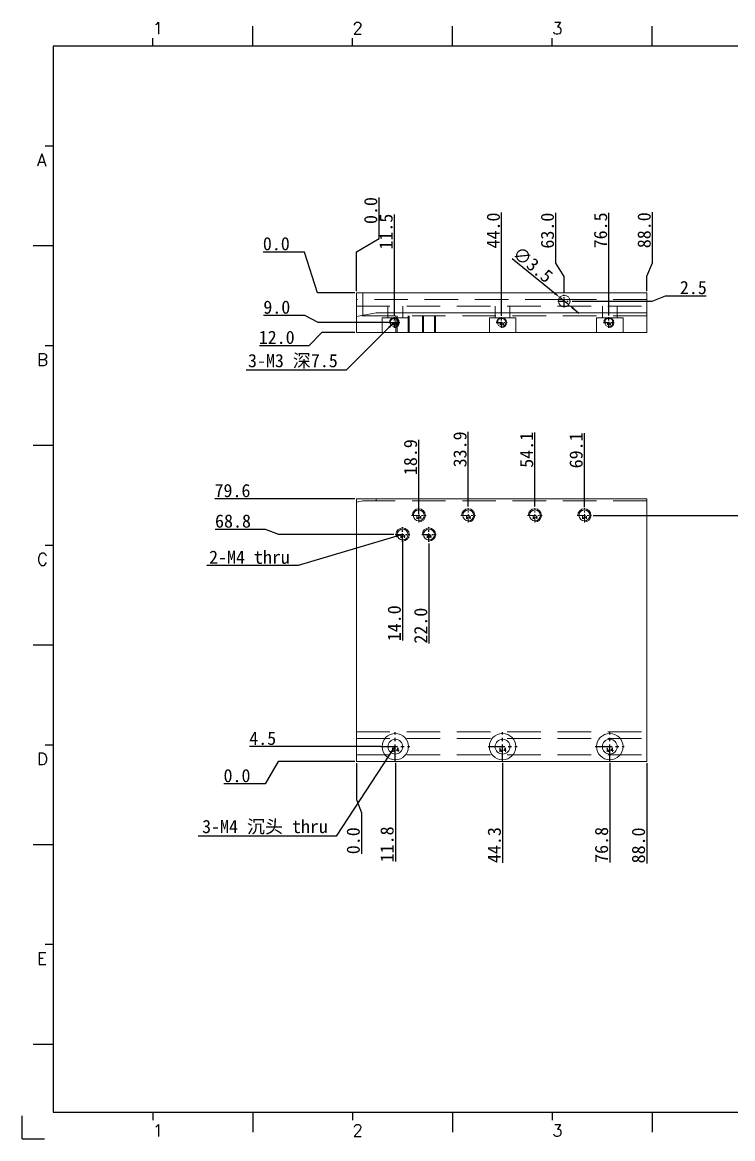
# Model space of a CAD drawing. Extents: x 83 to 30050, y -7164 to 695.
# Drawn here: x 12825.4 to 13040.6, y -1686 to -1347.6 of the extents above; entities that cross this region are included whole.
import ezdxf

# ---------------------------------------------------------------- set-up
doc = ezdxf.new("R2010")
doc.units = 0
doc.header["$LTSCALE"] = 8
doc.header["$MEASUREMENT"] = 0
doc.header["$PDSIZE"] = 5
doc.linetypes.add('CENTER', pattern=[2, 1.25, -0.25, 0.25, -0.25])
doc.linetypes.add('HIDDEN', pattern=[1.905, 1.27, -0.635])
doc.layers.get('0').update_dxf_attribs({"linetype": 'CONTINUOUS'})
doc.layers.get('Defpoints').update_dxf_attribs({"linetype": 'CONTINUOUS'})
doc.layers.add('41', color=3, linetype='CONTINUOUS')
doc.layers.add('dim', color=82, linetype='CONTINUOUS', lineweight=9)
doc.layers.add('screw', color=33, linetype='CONTINUOUS', lineweight=13)
doc.styles.add('SIMPLEX', font='SIMPLEX')
doc.styles.get("Standard").update_dxf_attribs({"font": '', "height": 4})
doc.styles.add('TXT', font='txt.shx', dxfattribs={"bigfont": 'gbcbig.shx'})
doc.styles.get('Standard').set_extended_font_data('SimSun')
doc.dimstyles.new('ISO-25', dxfattribs={"dimtxt": 6, "dimasz": 2.5, "dimexe": 1.25, "dimexo": 0.625, "dimtad": 1, "dimdec": 1, "dimzin": 1, "dimdsep": 46, "dimtxsty": 'Standard', "dimcen": 2.5, "dimadec": 0, "dimazin": 0, "dimtm": 1e-09, "dimtfac": 1, "dimtdec": 1, "dimtmove": 0, "dimatfit": 3, "dimfxl": 1, "dimtolj": 1, "dimtzin": 0, "dimarcsym": 0})

# ---------------------------------------------------------------- blocks, each defined once
blk = doc.blocks.new('A$C0BB32EA6')
at = {"layer": '41'}
for p, q in [((90.21, 427.84), (90.21, 435.66)), ((168.4, 427.84), (168.4, 435.66)), ((168.4, 427.84), (168.4, 435.66)), ((168.4, 427.84), (168.4, 435.66)), ((246.58, 427.84), (246.58, 435.66)), ((246.58, 427.84), (246.58, 435.66)), ((51.11, 427.84), (51.11, 430.97)), ((129.3, 427.84), (129.3, 430.97)), ((129.3, 427.84), (129.3, 430.97)), ((129.3, 427.84), (129.3, 430.97)), ((207.49, 427.84), (207.49, 430.97)), ((207.49, 427.84), (207.49, 430.97)), ((615.63, 427.84), (12.02, 427.84)), ((12.02, 427.84), (12.02, 10.32)), ((12.02, 388.75), (8.89, 388.75)), ((12.02, 349.66), (4.2, 349.66)), ((12.02, 310.56), (8.89, 310.56)), ((12.02, 271.47), (4.2, 271.47)), ((12.02, 232.37), (8.89, 232.37)), ((12.02, 193.28), (4.2, 193.28)), ((12.02, 154.18), (8.89, 154.18)), ((12.02, 115.09), (4.2, 115.09)), ((12.02, 76), (8.89, 76)), ((12.02, 36.9), (4.2, 36.9)), ((12.02, 10.32), (615.63, 10.32)), ((51.11, 10.32), (51.11, 7.19)), ((90.21, 10.32), (90.21, 2.5)), ((129.3, 10.32), (129.3, 7.19)), ((168.4, 10.32), (168.4, 2.5)), ((207.49, 10.32), (207.49, 7.19)), ((246.58, 10.32), (246.58, 2.5))]:
    blk.add_line(p, q, dxfattribs=at)
at = {"layer": '41', "linetype": 'Continuous'}
for q in [(0, 8.98), (8.64, 0)]:
    blk.add_line((0, 0), q, dxfattribs=at)
at = {"layer": '41', "style": 'SIMPLEX'}
for s, height, p in [('1', 4.69, (51.11, 432.54)), ('2', 4.69, (129.3, 432.54)), ('3', 4.69, (207.49, 432.54)), ('A', 4.75, (5.76, 380.93)), ('B', 4.75, (5.76, 302.74)), ('C', 4.75, (5.76, 224.55)), ('D', 4.75, (5.76, 146.37)), ('E', 4.75, (5.76, 68.18)), ('1', 4.69, (51.11, 0.87)), ('2', 4.69, (129.3, 0.87)), ('3', 4.69, (207.49, 0.87))]:
    blk.add_text(s, height=height, dxfattribs=at).set_placement(p)
at = {"layer": '41', "linetype": 'Continuous'}
for tag, p in [('材质', (457.07, 73.08)), ('代号', (522.6, 73.29)), ('表面处理', (452.44, 54.13)), ('审核', (523.65, 54.34)), ('名称', (585.81, 54.97)), ('数量', (457.5, 33.7)), ('设计', (523.23, 34.13)), ('件号', (586.65, 33.91)), ('比例', (457.5, 17.28)), ('版本', (587.08, 16.23))]:
    blk.add_attdef(tag, p, '', height=4, dxfattribs=at)
blk = doc.blocks.new('screw_m4_h')
at = {"layer": 'screw', "color": 1, "linetype": 'CENTER', "ltscale": 0.508}
for p, q in [((0, -4.4), (0, 4.4)), ((-4.4, 0), (4.4, 0))]:
    blk.add_line(p, q, dxfattribs=at)
at = {"layer": 'screw', "color": 33, "linetype": 'Continuous'}
for radius in [4, 2.25]:
    blk.add_circle((0, 0), radius, dxfattribs=at)
at = {"layer": 'screw', "color": 6, "linetype": 'Continuous', "style": 'TXT'}
blk.add_text('M4', height=1.2, dxfattribs=at).set_placement((-1.04, -1.6))
blk = doc.blocks.new('screw_m4_l')
at = {"layer": 'screw', "color": 1, "linetype": 'CENTER', "ltscale": 0.254}
for p, q in [((-2.2, 0), (2.2, 0)), ((0, -2.2), (0, 2.2))]:
    blk.add_line(p, q, dxfattribs=at)
at = {"layer": 'screw', "color": 33, "linetype": 'Continuous'}
blk.add_circle((0, 0), 1.65, dxfattribs=at)
at = {"layer": 'screw', "color": 92, "linetype": 'Continuous'}
blk.add_arc((0, 0), 2, 270, 180, dxfattribs=at)
at = {"layer": 'screw', "color": 6, "linetype": 'Continuous', "style": 'TXT'}
blk.add_text('M4', height=0.8, dxfattribs=at).set_placement((-0.68, -1))
blk = doc.blocks.new('screw_m3_l')
at = {"layer": 'screw', "color": 1, "linetype": 'CENTER', "ltscale": 0.1905}
for p, q in [((-1.65, 0), (1.65, 0)), ((0, -1.65), (0, 1.65))]:
    blk.add_line(p, q, dxfattribs=at)
at = {"layer": 'screw', "color": 33, "linetype": 'Continuous'}
blk.add_circle((0, 0), 1.25, dxfattribs=at)
at = {"layer": 'screw', "color": 92, "linetype": 'Continuous'}
blk.add_arc((0, 0), 1.5, 270, 180, dxfattribs=at)
at = {"layer": 'screw', "color": 6, "linetype": 'Continuous', "style": 'TXT'}
blk.add_text('M3', height=0.6, dxfattribs=at).set_placement((-0.51, -0.75))
blk = doc.blocks.new('*D436')
at = {"layer": 'Defpoints', "color": 0}
for p in [(12988.25, -1430.95), (12990.96, -1433.16)]:
    blk.add_point(p, dxfattribs=at)
at = {"layer": 'dim', "color": 0, "lineweight": -2}
for p, q in [((12973.86, -1419.15), (12986.71, -1429.68)), ((12990.96, -1433.16), (12988.25, -1430.95)), ((12992.51, -1434.43), (12994.05, -1435.7))]:
    blk.add_line(p, q, dxfattribs=at)
at = {"layer": 'dim', "color": 0}
for points in [[(12986.92, -1429.42), (12986.49, -1429.94), (12988.25, -1430.95)], [(12992.72, -1434.17), (12992.29, -1434.69), (12990.96, -1433.16)]]:
    blk.add_solid(points, dxfattribs=at)
at = {"layer": 'dim', "color": 0, "insert": (12980.07, -1421.01), "char_height": 4, "attachment_point": 5, "rotation": 320.6614}
blk.add_mtext('\\A1;∅3.5', dxfattribs=at)
blk = doc.blocks.new('*D437')
at = {"layer": 'Defpoints', "color": 0}
for p in [(12906.83, -1417.18), (12926.61, -1429.55), (12926.61, -1429.55)]:
    blk.add_point(p, dxfattribs=at)
at = {"layer": 'dim', "color": 0, "lineweight": -2}
for p, q in [((12910.83, -1417.18), (12898.35, -1417.18)), ((12914.83, -1429.55), (12910.83, -1417.18)), ((12926.11, -1429.55), (12914.83, -1429.55))]:
    blk.add_line(p, q, dxfattribs=at)
at = {"layer": 'dim', "color": 0, "insert": (12902.34, -1414.68), "char_height": 4, "attachment_point": 5}
blk.add_mtext('\\A1;0.0', dxfattribs=at)
blk = doc.blocks.new('*D438')
at = {"layer": 'Defpoints', "color": 0}
for p in [(12926.61, -1429.55), (13024.27, -1430.48), (12991.53, -1432.05)]:
    blk.add_point(p, dxfattribs=at)
at = {"layer": 'dim', "color": 0, "lineweight": -2}
for p, q in [((13016.27, -1432.05), (13020.27, -1430.48)), ((13020.27, -1430.48), (13032.66, -1430.48)), ((12992.03, -1432.05), (13016.27, -1432.05))]:
    blk.add_line(p, q, dxfattribs=at)
at = {"layer": 'dim', "color": 0, "insert": (13028.72, -1427.98), "char_height": 4, "attachment_point": 5}
blk.add_mtext('\\A1;2.5', dxfattribs=at)
blk = doc.blocks.new('*D439')
at = {"layer": 'Defpoints', "color": 0}
for p in [(12926.61, -1429.55), (12906.99, -1436.42), (12936.86, -1438.55)]:
    blk.add_point(p, dxfattribs=at)
at = {"layer": 'dim', "color": 0, "lineweight": -2}
for p, q in [((12910.99, -1436.42), (12898.49, -1436.42)), ((12914.99, -1438.55), (12910.99, -1436.42)), ((12936.36, -1438.55), (12914.99, -1438.55))]:
    blk.add_line(p, q, dxfattribs=at)
at = {"layer": 'dim', "color": 0, "insert": (12902.49, -1433.92), "char_height": 4, "attachment_point": 5}
blk.add_mtext('\\A1;9.0', dxfattribs=at)
blk = doc.blocks.new('*D440')
at = {"layer": 'Defpoints', "color": 0}
for p in [(12926.61, -1429.55), (12926.61, -1441.55), (12908.18, -1445.58)]:
    blk.add_point(p, dxfattribs=at)
at = {"layer": 'dim', "color": 0, "lineweight": -2}
for p, q in [((12916.18, -1441.55), (12912.18, -1445.58)), ((12926.11, -1441.55), (12916.18, -1441.55)), ((12912.18, -1445.58), (12897.23, -1445.58))]:
    blk.add_line(p, q, dxfattribs=at)
at = {"layer": 'dim', "color": 0, "insert": (12902.45, -1443.08), "char_height": 4, "attachment_point": 5}
blk.add_mtext('\\A1;12.0', dxfattribs=at)
blk = doc.blocks.new('*D441')
at = {"layer": 'Defpoints', "color": 0}
for p in [(12933.46, -1409.1), (12926.61, -1429.55), (12926.61, -1429.55)]:
    blk.add_point(p, dxfattribs=at)
at = {"layer": 'dim', "color": 0, "lineweight": -2}
for p, q in [((12933.46, -1413.1), (12933.46, -1400.63)), ((12926.61, -1417.1), (12933.46, -1413.1)), ((12926.61, -1429.06), (12926.61, -1417.1))]:
    blk.add_line(p, q, dxfattribs=at)
at = {"layer": 'dim', "color": 0, "insert": (12930.96, -1404.61), "char_height": 4, "attachment_point": 5, "rotation": 90}
blk.add_mtext('\\A1;0.0', dxfattribs=at)
blk = doc.blocks.new('*D442')
at = {"layer": 'Defpoints', "color": 0}
for p in [(12938.11, -1416.7), (12926.61, -1429.55), (12938.11, -1437.15)]:
    blk.add_point(p, dxfattribs=at)
at = {"layer": 'dim', "color": 0, "lineweight": -2}
blk.add_line((12938.11, -1436.66), (12938.11, -1405.83), dxfattribs=at)
at = {"layer": 'dim', "color": 0, "insert": (12935.61, -1411.01), "char_height": 4, "attachment_point": 5, "rotation": 90}
blk.add_mtext('\\A1;11.5', dxfattribs=at)
blk = doc.blocks.new('*D443')
at = {"layer": 'Defpoints', "color": 0}
for p in [(12970.61, -1416.6), (12926.61, -1429.55), (12970.61, -1437.05)]:
    blk.add_point(p, dxfattribs=at)
at = {"layer": 'dim', "color": 0, "lineweight": -2}
blk.add_line((12970.61, -1436.56), (12970.61, -1405.21), dxfattribs=at)
at = {"layer": 'dim', "color": 0, "insert": (12968.11, -1410.66), "char_height": 4, "attachment_point": 5, "rotation": 90}
blk.add_mtext('\\A1;44.0', dxfattribs=at)
blk = doc.blocks.new('*D444')
at = {"layer": 'Defpoints', "color": 0}
for p in [(13003.11, -1416.45), (12926.61, -1429.55), (13003.11, -1436.9)]:
    blk.add_point(p, dxfattribs=at)
at = {"layer": 'dim', "color": 0, "lineweight": -2}
blk.add_line((13003.11, -1436.41), (13003.11, -1405.29), dxfattribs=at)
at = {"layer": 'dim', "color": 0, "insert": (13000.61, -1410.62), "char_height": 4, "attachment_point": 5, "rotation": 90}
blk.add_mtext('\\A1;76.5', dxfattribs=at)
blk = doc.blocks.new('*D445')
at = {"layer": 'Defpoints', "color": 0}
for p in [(13016.33, -1416.5), (12926.61, -1429.55), (13014.61, -1429.55)]:
    blk.add_point(p, dxfattribs=at)
at = {"layer": 'dim', "color": 0, "lineweight": -2}
for p, q in [((13016.33, -1420.5), (13016.33, -1405.15)), ((13014.61, -1424.5), (13016.33, -1420.5)), ((13014.61, -1429.06), (13014.61, -1424.5))]:
    blk.add_line(p, q, dxfattribs=at)
at = {"layer": 'dim', "color": 0, "insert": (13013.83, -1410.58), "char_height": 4, "attachment_point": 5, "rotation": 90}
blk.add_mtext('\\A1;88.0', dxfattribs=at)
blk = doc.blocks.new('*D446')
at = {"layer": 'Defpoints', "color": 0}
for p in [(12987.01, -1416.61), (12926.61, -1429.55), (12989.61, -1430.13)]:
    blk.add_point(p, dxfattribs=at)
at = {"layer": 'dim', "color": 0, "lineweight": -2}
for p, q in [((12987.01, -1420.61), (12987.01, -1405.29)), ((12989.61, -1424.61), (12987.01, -1420.61)), ((12989.61, -1429.63), (12989.61, -1424.61))]:
    blk.add_line(p, q, dxfattribs=at)
at = {"layer": 'dim', "color": 0, "insert": (12984.51, -1410.7), "char_height": 4, "attachment_point": 5, "rotation": 90}
blk.add_mtext('\\A1;63.0', dxfattribs=at)
blk = doc.blocks.new('*D447')
at = {"layer": 'Defpoints', "color": 0}
for p in [(12926.61, -1571.62), (12926.61, -1571.62), (12894.91, -1578.42)]:
    blk.add_point(p, dxfattribs=at)
at = {"layer": 'dim', "color": 0, "lineweight": -2}
for p, q in [((12902.91, -1571.62), (12898.91, -1578.42)), ((12926.11, -1571.62), (12902.91, -1571.62)), ((12898.91, -1578.42), (12886.44, -1578.42))]:
    blk.add_line(p, q, dxfattribs=at)
at = {"layer": 'dim', "color": 0, "insert": (12890.42, -1575.92), "char_height": 4, "attachment_point": 5}
blk.add_mtext('\\A1;0.0', dxfattribs=at)
blk = doc.blocks.new('*D448')
at = {"layer": 'Defpoints', "color": 0}
for p in [(12902.71, -1567.12), (12934.41, -1567.12), (12926.61, -1571.62)]:
    blk.add_point(p, dxfattribs=at)
at = {"layer": 'dim', "color": 0, "lineweight": -2}
blk.add_line((12933.91, -1567.12), (12894.24, -1567.12), dxfattribs=at)
at = {"layer": 'dim', "color": 0, "insert": (12898.22, -1564.62), "char_height": 4, "attachment_point": 5}
blk.add_mtext('\\A1;4.5', dxfattribs=at)
blk = doc.blocks.new('*D449')
at = {"layer": 'Defpoints', "color": 0}
for p in [(12894.91, -1492.02), (12926.61, -1492.02), (12926.61, -1571.62)]:
    blk.add_point(p, dxfattribs=at)
at = {"layer": 'dim', "color": 0, "lineweight": -2}
blk.add_line((12926.11, -1492.02), (12883.68, -1492.02), dxfattribs=at)
at = {"layer": 'dim', "color": 0, "insert": (12889.05, -1489.52), "char_height": 4, "attachment_point": 5}
blk.add_mtext('\\A1;79.6', dxfattribs=at)
blk = doc.blocks.new('*D450')
at = {"layer": 'Defpoints', "color": 0}
for p in [(12926.61, -1571.62), (12926.61, -1571.62), (12928.16, -1591.15)]:
    blk.add_point(p, dxfattribs=at)
at = {"layer": 'dim', "color": 0, "lineweight": -2}
for p, q in [((12926.61, -1572.12), (12926.61, -1583.15)), ((12926.61, -1583.15), (12928.16, -1587.15)), ((12928.16, -1587.15), (12928.16, -1599.63))]:
    blk.add_line(p, q, dxfattribs=at)
at = {"layer": 'dim', "color": 0, "insert": (12925.66, -1595.64), "char_height": 4, "attachment_point": 5, "rotation": 90}
blk.add_mtext('\\A1;0.0', dxfattribs=at)
blk = doc.blocks.new('*D451')
at = {"layer": 'Defpoints', "color": 0}
for p in [(12926.61, -1571.62), (12938.41, -1571.52), (12938.41, -1591.05)]:
    blk.add_point(p, dxfattribs=at)
at = {"layer": 'dim', "color": 0, "lineweight": -2}
blk.add_line((12938.41, -1572.02), (12938.41, -1601.95), dxfattribs=at)
at = {"layer": 'dim', "color": 0, "insert": (12935.91, -1596.75), "char_height": 4, "attachment_point": 5, "rotation": 90}
blk.add_mtext('\\A1;11.8', dxfattribs=at)
blk = doc.blocks.new('*D452')
at = {"layer": 'Defpoints', "color": 0}
for p in [(12926.61, -1571.62), (12970.91, -1571.52), (12970.91, -1591.05)]:
    blk.add_point(p, dxfattribs=at)
at = {"layer": 'dim', "color": 0, "lineweight": -2}
blk.add_line((12970.91, -1572.02), (12970.91, -1602.37), dxfattribs=at)
at = {"layer": 'dim', "color": 0, "insert": (12968.41, -1596.96), "char_height": 4, "attachment_point": 5, "rotation": 90}
blk.add_mtext('\\A1;44.3', dxfattribs=at)
blk = doc.blocks.new('*D453')
at = {"layer": 'Defpoints', "color": 0}
for p in [(12926.61, -1571.62), (13003.41, -1571.52), (13003.41, -1591.05)]:
    blk.add_point(p, dxfattribs=at)
at = {"layer": 'dim', "color": 0, "lineweight": -2}
blk.add_line((13003.41, -1572.02), (13003.41, -1602.24), dxfattribs=at)
at = {"layer": 'dim', "color": 0, "insert": (13000.91, -1596.9), "char_height": 4, "attachment_point": 5, "rotation": 90}
blk.add_mtext('\\A1;76.8', dxfattribs=at)
blk = doc.blocks.new('*D454')
at = {"layer": 'Defpoints', "color": 0}
for p in [(12926.61, -1571.62), (13014.61, -1571.62), (13014.61, -1591.15)]:
    blk.add_point(p, dxfattribs=at)
at = {"layer": 'dim', "color": 0, "lineweight": -2}
blk.add_line((13014.61, -1572.12), (13014.61, -1602.5), dxfattribs=at)
at = {"layer": 'dim', "color": 0, "insert": (13012.11, -1597.07), "char_height": 4, "attachment_point": 5, "rotation": 90}
blk.add_mtext('\\A1;88.0', dxfattribs=at)
blk = doc.blocks.new('*D455')
at = {"layer": 'Defpoints', "color": 0}
for p in [(12940.61, -1504.47), (12940.61, -1524), (12926.61, -1571.62)]:
    blk.add_point(p, dxfattribs=at)
at = {"layer": 'dim', "color": 0, "lineweight": -2}
blk.add_line((12940.61, -1504.97), (12940.61, -1534.95), dxfattribs=at)
at = {"layer": 'dim', "color": 0, "insert": (12938.11, -1529.72), "char_height": 4, "attachment_point": 5, "rotation": 90}
blk.add_mtext('\\A1;14.0', dxfattribs=at)
blk = doc.blocks.new('*D456')
at = {"layer": 'Defpoints', "color": 0}
for p in [(12948.61, -1505.02), (12948.61, -1524.55), (12926.61, -1571.62)]:
    blk.add_point(p, dxfattribs=at)
at = {"layer": 'dim', "color": 0, "lineweight": -2}
blk.add_line((12948.61, -1505.52), (12948.61, -1535.85), dxfattribs=at)
at = {"layer": 'dim', "color": 0, "insert": (12946.11, -1530.45), "char_height": 4, "attachment_point": 5, "rotation": 90}
blk.add_mtext('\\A1;22.0', dxfattribs=at)
blk = doc.blocks.new('*D457')
at = {"layer": 'Defpoints', "color": 0}
for p in [(12895.1, -1501.26), (12938.41, -1502.82), (12926.61, -1571.62)]:
    blk.add_point(p, dxfattribs=at)
at = {"layer": 'dim', "color": 0, "lineweight": -2}
for p, q in [((12899.1, -1501.26), (12883.82, -1501.26)), ((12903.1, -1502.82), (12899.1, -1501.26)), ((12937.91, -1502.82), (12903.1, -1502.82))]:
    blk.add_line(p, q, dxfattribs=at)
at = {"layer": 'dim', "color": 0, "insert": (12889.21, -1498.76), "char_height": 4, "attachment_point": 5}
blk.add_mtext('\\A1;68.8', dxfattribs=at)
blk = doc.blocks.new('*D856')
at = {"layer": 'Defpoints', "color": 0}
for p in [(12945.51, -1485.08), (12926.61, -1492.02), (12945.51, -1497.02)]:
    blk.add_point(p, dxfattribs=at)
at = {"layer": 'dim', "color": 0, "lineweight": -2}
blk.add_line((12945.51, -1496.52), (12945.51, -1474.16), dxfattribs=at)
at = {"layer": 'dim', "color": 0, "insert": (12943.01, -1479.37), "char_height": 4, "attachment_point": 5, "rotation": 90}
blk.add_mtext('\\A1;18.9', dxfattribs=at)
blk = doc.blocks.new('*D857')
at = {"layer": 'Defpoints', "color": 0}
for p in [(12960.51, -1482.88), (12926.61, -1492.02), (12960.51, -1494.82)]:
    blk.add_point(p, dxfattribs=at)
at = {"layer": 'dim', "color": 0, "lineweight": -2}
blk.add_line((12960.51, -1494.32), (12960.51, -1471.65), dxfattribs=at)
at = {"layer": 'dim', "color": 0, "insert": (12958.01, -1477.01), "char_height": 4, "attachment_point": 5, "rotation": 90}
blk.add_mtext('\\A1;33.9', dxfattribs=at)
blk = doc.blocks.new('*D858')
at = {"layer": 'Defpoints', "color": 0}
for p in [(12980.71, -1482.88), (12926.61, -1492.02), (12980.71, -1494.82)]:
    blk.add_point(p, dxfattribs=at)
at = {"layer": 'dim', "color": 0, "lineweight": -2}
blk.add_line((12980.71, -1494.32), (12980.71, -1471.91), dxfattribs=at)
at = {"layer": 'dim', "color": 0, "insert": (12978.21, -1477.15), "char_height": 4, "attachment_point": 5, "rotation": 90}
blk.add_mtext('\\A1;54.1', dxfattribs=at)
blk = doc.blocks.new('*D859')
at = {"layer": 'Defpoints', "color": 0}
for p in [(12995.71, -1483.08), (12926.61, -1492.02), (12995.71, -1495.02)]:
    blk.add_point(p, dxfattribs=at)
at = {"layer": 'dim', "color": 0, "lineweight": -2}
blk.add_line((12995.71, -1494.52), (12995.71, -1472.05), dxfattribs=at)
at = {"layer": 'dim', "color": 0, "insert": (12993.21, -1477.31), "char_height": 4, "attachment_point": 5, "rotation": 90}
blk.add_mtext('\\A1;69.1', dxfattribs=at)
blk = doc.blocks.new('*D860')
at = {"layer": 'Defpoints', "color": 0}
for p in [(12997.91, -1497.02), (13044.66, -1497.02), (13014.61, -1571.62)]:
    blk.add_point(p, dxfattribs=at)
at = {"layer": 'dim', "color": 0, "lineweight": -2}
blk.add_line((12998.41, -1497.02), (13055.89, -1497.02), dxfattribs=at)
at = {"layer": 'dim', "color": 0, "insert": (13050.53, -1494.52), "char_height": 4, "attachment_point": 5}
blk.add_mtext('\\A1;74.6', dxfattribs=at)

msp = doc.modelspace()

# ---------------------------------------------------------------- linework, layer by layer
at = {"color": 7, "linetype": 'Continuous', "lineweight": 15}
for p, q in [((12926.606, -1429.555), (12928.606, -1429.555)), ((12926.606, -1436.713), (12926.606, -1429.555)), ((12928.606, -1429.555), (12928.606, -1436.36)), ((13014.606, -1429.555), (12928.606, -1429.555)), ((13014.606, -1435.655), (13014.606, -1429.555)), ((12991.283, -1431.555), (12987.929, -1431.555)), ((12932.606, -1435.655), (12926.606, -1436.713)), ((12926.606, -1436.713), (12926.606, -1441.555)), ((13014.606, -1435.655), (12932.606, -1435.655)), ((13014.606, -1441.555), (13014.606, -1435.655)), ((12926.606, -1441.555), (13014.606, -1441.555)), ((12926.606, -1492.018), (13014.606, -1492.018)), ((12926.606, -1492.018), (12926.606, -1571.618)), ((13014.606, -1571.618), (13014.606, -1492.018)), ((12926.606, -1571.618), (13014.606, -1571.618))]:
    msp.add_line(p, q, dxfattribs=at)
at = {"color": 1, "linetype": 'CENTER', "ltscale": 0.22225}
for p, q in [((12989.606, -1433.98), (12989.606, -1430.13)), ((12987.681, -1432.055), (12991.531, -1432.055))]:
    msp.add_line(p, q, dxfattribs=at)
at = {"color": 7, "linetype": 'HIDDEN', "lineweight": 0}
for p, q in [((12987.929, -1431.555), (12926.606, -1431.555)), ((12926.606, -1433.555), (13014.606, -1433.555)), ((12936.156, -1433.555), (12936.156, -1437.155)), ((12940.656, -1437.155), (12940.656, -1433.555)), ((12968.656, -1433.555), (12968.656, -1437.155)), ((12973.156, -1437.155), (12973.156, -1433.555)), ((13014.606, -1431.555), (12991.283, -1431.555)), ((13001.156, -1433.555), (13001.156, -1437.155)), ((13005.656, -1437.155), (13005.656, -1433.555)), ((13014.606, -1436.555), (12926.606, -1436.555)), ((12942.406, -1437.155), (12934.406, -1437.155)), ((12934.406, -1437.155), (12934.406, -1441.555)), ((12938.956, -1436.555), (12938.956, -1441.555)), ((12942.256, -1441.555), (12942.256, -1436.555)), ((12942.406, -1441.555), (12942.406, -1437.155)), ((12946.956, -1436.555), (12946.956, -1441.555)), ((12950.256, -1441.555), (12950.256, -1436.555)), ((12974.906, -1437.155), (12966.906, -1437.155)), ((12966.906, -1437.155), (12966.906, -1441.555)), ((12974.906, -1441.555), (12974.906, -1437.155)), ((13007.406, -1437.155), (12999.406, -1437.155)), ((12999.406, -1437.155), (12999.406, -1441.555)), ((13007.406, -1441.555), (13007.406, -1437.155)), ((12932.606, -1492.618), (12932.606, -1492.018)), ((12928.606, -1492.618), (12926.606, -1492.97)), ((12928.606, -1492.618), (12932.606, -1492.618)), ((13014.606, -1492.618), (12932.606, -1492.618)), ((12926.606, -1562.618), (13014.606, -1562.618)), ((12926.606, -1564.618), (13014.606, -1564.618)), ((12926.606, -1569.618), (13014.606, -1569.618))]:
    msp.add_line(p, q, dxfattribs=at)
at = {"color": 1, "linetype": 'CENTER', "ltscale": 0.1905}
for p, q in [((12938.106, -1440.205), (12938.106, -1436.905)), ((12970.606, -1440.205), (12970.606, -1436.905)), ((13003.106, -1440.205), (13003.106, -1436.905)), ((12936.456, -1438.555), (12939.756, -1438.555)), ((12968.956, -1438.555), (12972.256, -1438.555)), ((13001.456, -1438.555), (13004.756, -1438.555))]:
    msp.add_line(p, q, dxfattribs=at)
at = {"color": 7, "linetype": 'Continuous', "lineweight": 0}
for p, q in [((12938.606, -1441.555), (12938.606, -1436.555)), ((12942.606, -1441.555), (12942.606, -1436.555)), ((12946.606, -1441.555), (12946.606, -1436.555)), ((12950.606, -1441.555), (12950.606, -1436.555))]:
    msp.add_line(p, q, dxfattribs=at)
at = {"color": 1, "linetype": 'CENTER', "ltscale": 0.254}
for p, q in [((12940.606, -1505.018), (12940.606, -1500.618)), ((12948.606, -1505.018), (12948.606, -1500.618)), ((12938.406, -1502.818), (12942.806, -1502.818)), ((12946.406, -1502.818), (12950.806, -1502.818))]:
    msp.add_line(p, q, dxfattribs=at)
at = {"color": 1, "linetype": 'CENTER', "ltscale": 0.508}
for p, q in [((12938.406, -1571.518), (12938.406, -1562.718)), ((12970.906, -1571.518), (12970.906, -1562.718)), ((13003.406, -1571.518), (13003.406, -1562.718)), ((12934.006, -1567.118), (12942.806, -1567.118)), ((12966.506, -1567.118), (12975.306, -1567.118)), ((12999.006, -1567.118), (13007.806, -1567.118))]:
    msp.add_line(p, q, dxfattribs=at)
at = {"color": 7, "linetype": 'Continuous', "lineweight": 15}
msp.add_circle((12989.606, -1432.055), 1.75, dxfattribs=at)

# ---------------------------------------------------------------- block references
at = {"layer": '41', "linetype": 'Continuous', "xscale": 0.7739670527998896, "yscale": 0.7739670528000033, "zscale": 0.7739670528000001}
msp.add_blockref('A$C0BB32EA6', (12825.364, -1685.955), dxfattribs=at)
at = {"layer": 'screw'}
for name, p in [('screw_m3_l', (12938.106, -1438.555)), ('screw_m3_l', (12970.606, -1438.555)), ('screw_m3_l', (13003.106, -1438.555)), ('screw_m4_l', (12945.506, -1497.018)), ('screw_m4_l', (12960.506, -1497.018)), ('screw_m4_l', (12980.706, -1497.018)), ('screw_m4_l', (12995.706, -1497.018)), ('screw_m4_l', (12940.606, -1502.818)), ('screw_m4_l', (12948.606, -1502.818)), ('screw_m4_h', (12938.406, -1567.118)), ('screw_m4_h', (12970.906, -1567.118)), ('screw_m4_h', (13003.406, -1567.118))]:
    msp.add_blockref(name, p, dxfattribs=at)

# ---------------------------------------------------------------- texts
at = {"layer": 'dim', "char_height": 4, "attachment_point": 9}
for s, insert in [('\\A1;3-M3 深7.5', (12920.973, -1452.519)), ('\\A1;2-M4 thru', (12906.444, -1511.757)), ('\\A1;3-M4 沉头 thru', (12917.967, -1593.774))]:
    msp.add_mtext(s, dxfattribs=dict(at, insert=insert))

# ---------------------------------------------------------------- dimensions: what is measured, and where the dimension line sits
at = {"layer": 'dim'}
for feature_location, offset, dtype, origin, picture, middle in [((12926.605728559, -1429.554993992), (6.854785558, 20.45206292), 1, (12926.605728559, -1429.554993992), '*D441', (12930.960764117, -1404.614292183)), ((13014.606, -1429.555), (1.723, 13.056), 1, (12926.606, -1429.555), '*D445', (13013.829, -1410.577)), ((12970.606, -1437.055), (0, 20.452), 1, (12926.606, -1429.555), '*D443', (12968.106, -1410.659)), ((13003.106, -1436.905), (0, 20.452), 1, (12926.606, -1429.555), '*D444', (13000.606, -1410.62)), ((12989.606, -1430.13), (-2.597, 13.521), 1, (12926.606, -1429.555), '*D446', (12984.509, -1410.698)), ((12938.106, -1437.155), (0, 20.452), 1, (12926.606, -1429.555), '*D442', (12935.606, -1411.014)), ((12926.605728559, -1429.554993992), (-19.776117881, 12.37844334), 0, (12926.605728559, -1429.554993992), '*D437', (12902.340971789, -1414.676800651)), ((12991.531, -1432.055), (32.744, 1.572), 0, (12926.606, -1429.555), '*D438', (13028.719, -1427.983)), ((12926.606, -1441.555), (-18.43, -4.029), 0, (12926.606, -1429.555), '*D440', (12902.454, -1443.084)), ((12936.856, -1438.555), (-29.865, 2.133), 0, (12926.606, -1429.555), '*D439', (12902.491, -1433.922)), ((12960.506, -1494.818), (0, 11.937), 1, (12926.606, -1492.018), '*D857', (12958.006, -1477.014)), ((12980.706, -1494.818), (0, 11.937), 1, (12926.606, -1492.018), '*D858', (12978.206, -1477.148)), ((12995.706, -1495.018), (0, 11.937), 1, (12926.606, -1492.018), '*D859', (12993.206, -1477.314)), ((12945.506, -1497.018), (0, 11.937), 1, (12926.606, -1492.018), '*D856', (12943.006, -1479.37)), ((12926.606, -1492.018), (-31.693, 0), 0, (12926.606, -1571.618), '*D449', (12889.046, -1489.518)), ((12997.906, -1497.018), (46.754, 0), 0, (13014.606, -1571.618), '*D860', (13050.526, -1494.518)), ((12938.406, -1502.818), (-43.308, 1.558), 0, (12926.606, -1571.618), '*D457', (12889.209, -1498.76)), ((12940.606, -1504.468), (0, -19.535), 1, (12926.606, -1571.618), '*D455', (12938.106, -1529.725)), ((12948.606, -1505.018), (0, -19.535), 1, (12926.606, -1571.618), '*D456', (12946.106, -1530.452)), ((12934.406, -1567.118), (-31.693, 0), 0, (12926.606, -1571.618), '*D448', (12898.224, -1564.618)), ((12926.605728559, -1571.617811498), (-31.693187969, -6.798534095), 0, (12926.605728559, -1571.617811498), '*D447', (12890.423901702, -1575.916595593)), ((12926.605728559, -1571.617811498), (1.554400389, -19.534919465), 1, (12926.605728559, -1571.617811498), '*D450', (12925.660378949, -1595.641369852)), ((12938.406, -1571.518), (0, -19.535), 1, (12926.606, -1571.618), '*D451', (12935.906, -1596.752)), ((12970.906, -1571.518), (0, -19.535), 1, (12926.606, -1571.618), '*D452', (12968.406, -1596.964)), ((13003.406, -1571.518), (0, -19.535), 1, (12926.606, -1571.618), '*D453', (13000.906, -1596.897)), ((13014.606, -1571.618), (0, -19.535), 1, (12926.606, -1571.618), '*D454', (13012.106, -1597.075))]:
    dim = msp.add_ordinate_dim(feature_location=feature_location, offset=offset, dtype=dtype, origin=origin, dimstyle='ISO-25', override={"dimtxt": 2.5, "dimasz": 2, "dimexe": 0.49975, "dimexo": 0.49975, "dimgap": 0.49975}, dxfattribs=at)
    dim.commit()
    dim.dimension.update_dxf_attribs({"geometry": picture, "text_midpoint": middle})
dim = msp.add_diameter_dim_2p(p1=(12990.959, -1433.164), p2=(12988.252, -1430.946), dimstyle='ISO-25', override={"dimtxt": 2.5, "dimasz": 2, "dimexe": 0.49975, "dimexo": 0.49975, "dimgap": 0.49975}, dxfattribs=at)
dim.commit()
dim.dimension.update_dxf_attribs({"geometry": '*D436', "text_midpoint": (12978.488, -1422.943), "dimtype": 163})

# ---------------------------------------------------------------- leaders
at = {"layer": 'dim', "annotation_type": 0, "has_hookline": 1, "hookline_direction": 1}
for points, text_width in [([(12937.958, -1438.555), (12923.473, -1453.019), (12921.473, -1453.019)], 27.756), ([(12940.587, -1502.818), (12908.944, -1512.257), (12906.944, -1512.257)], 25.133), ([(12938.227, -1567.118), (12920.466, -1594.274), (12918.466, -1594.274)], 39.311)]:
    msp.add_leader(points, dimstyle='ISO-25', override={"dimtxt": 2.5, "dimasz": 2, "dimexe": 0.49975, "dimexo": 0.49975, "dimgap": 0.49975}, dxfattribs=dict(at, text_width=text_width))

doc.saveas('drawing.dxf')
